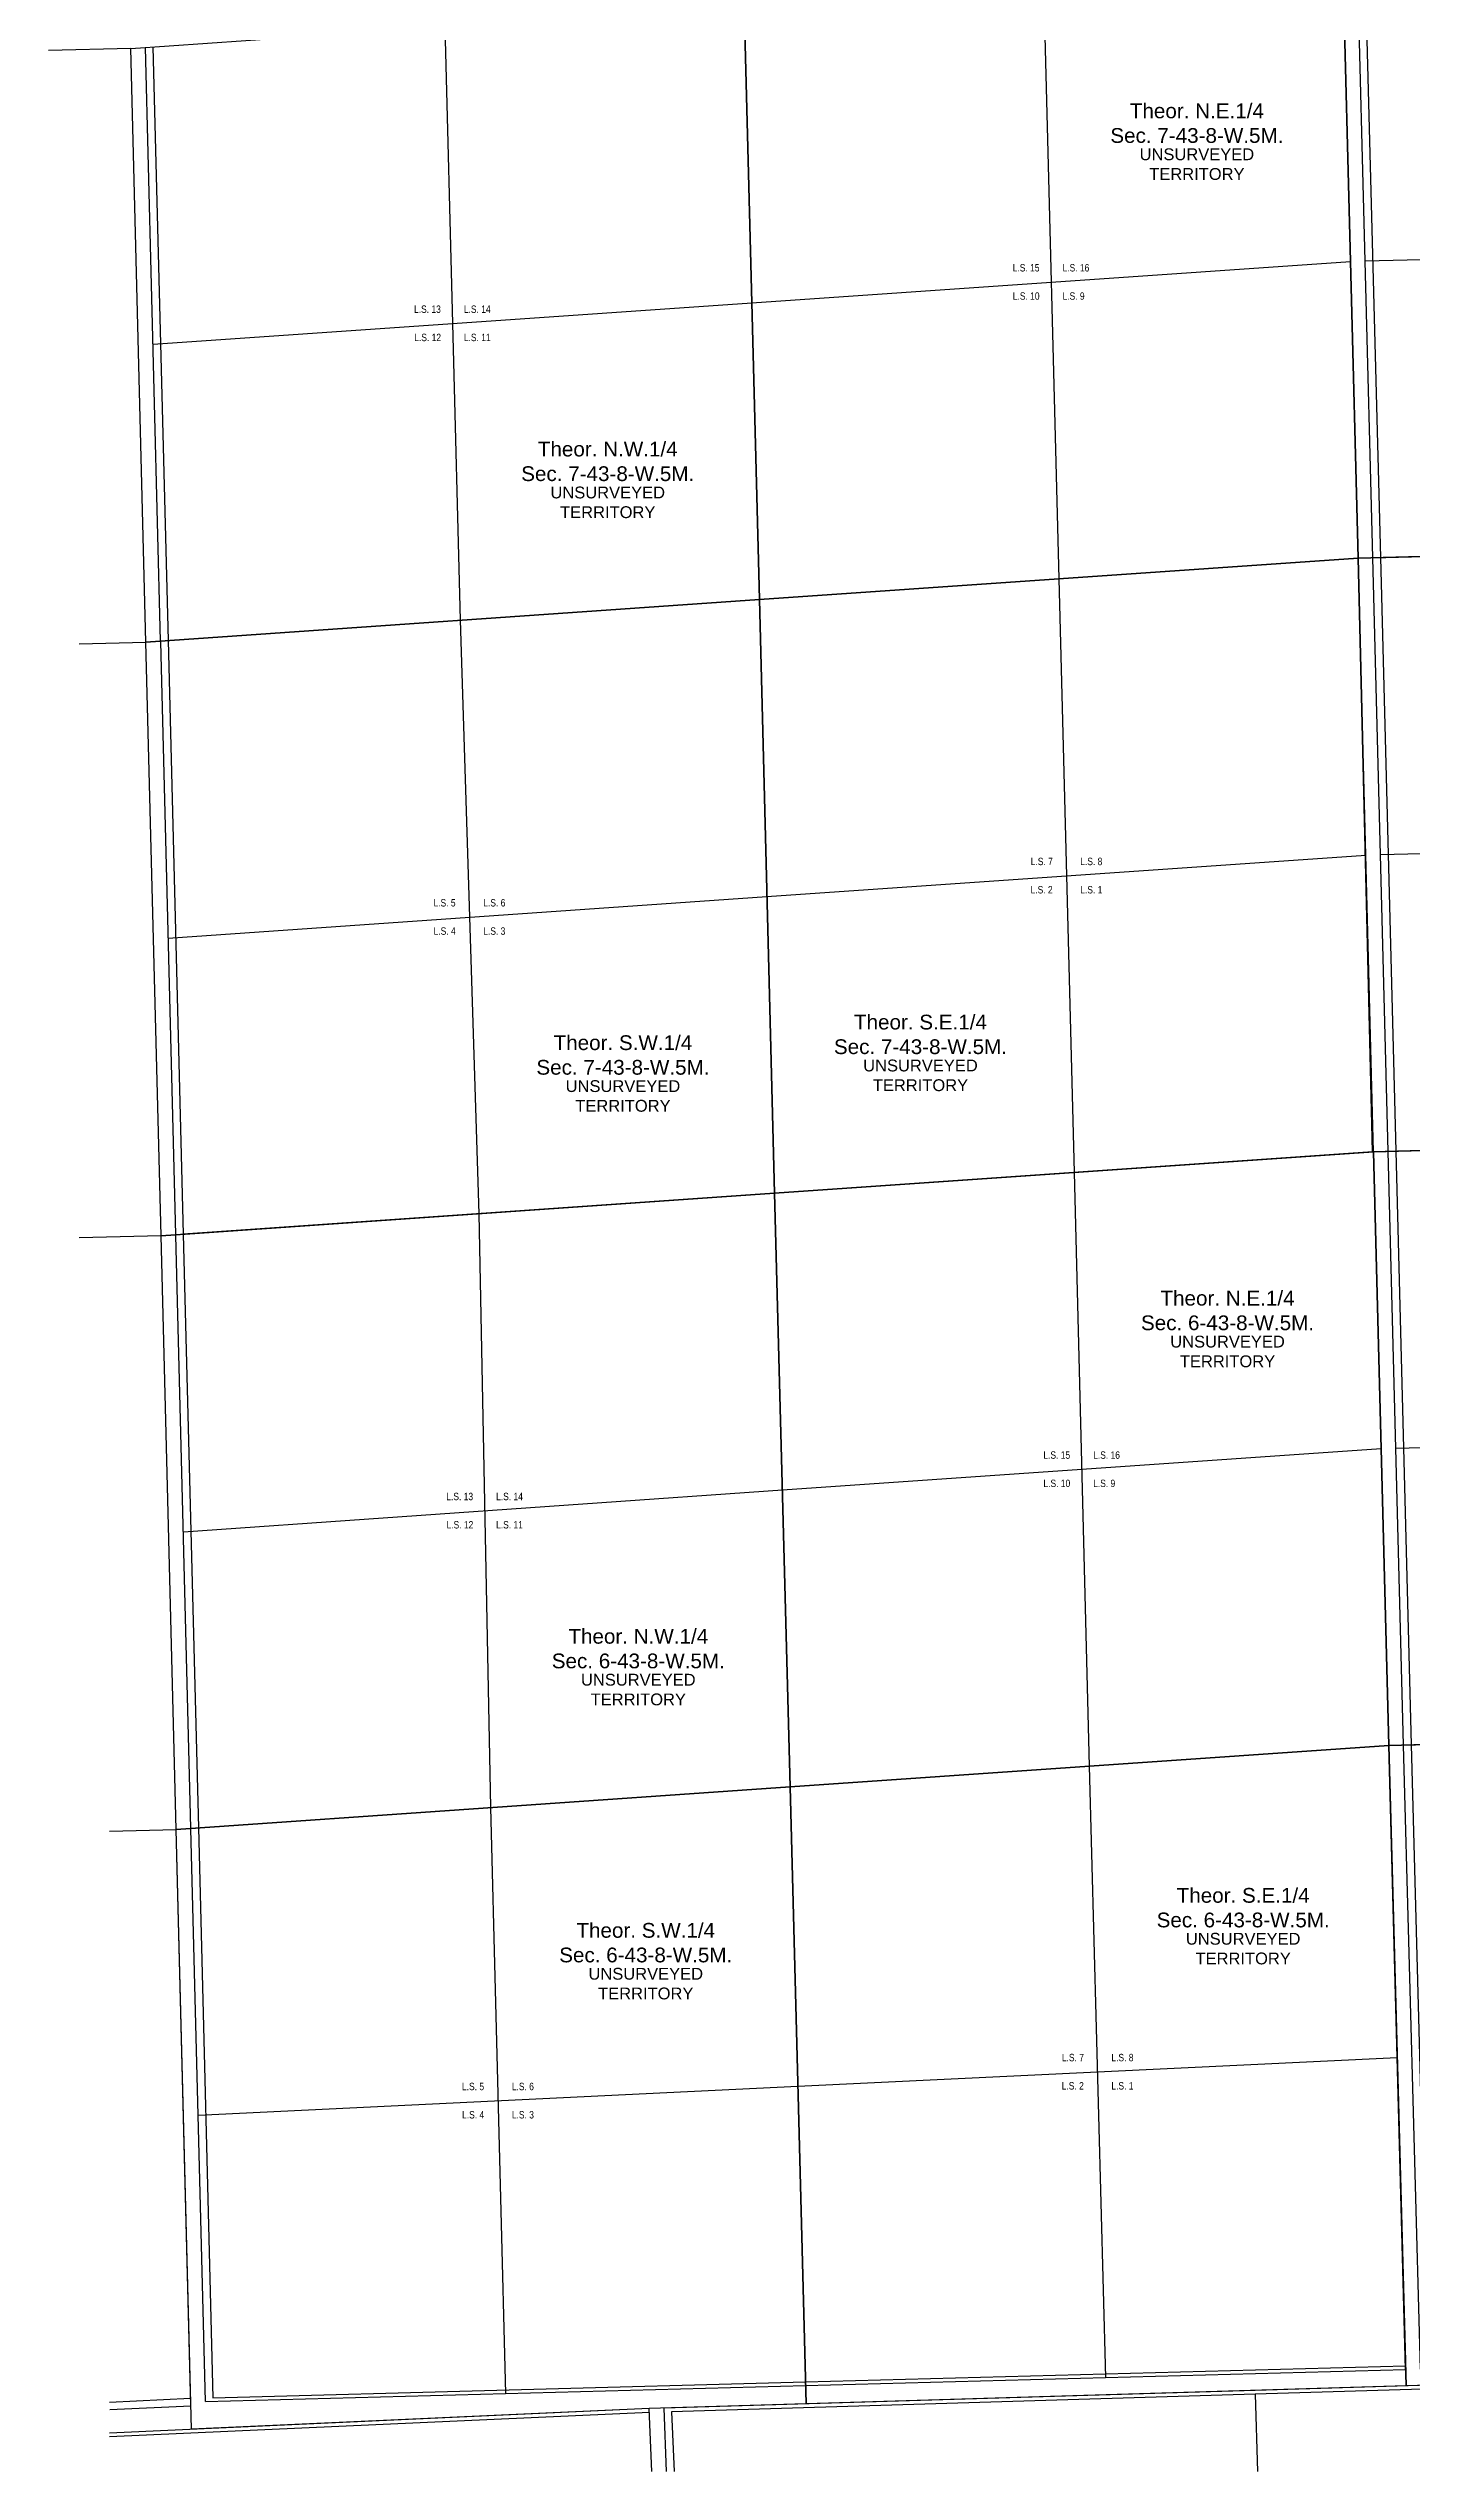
# Model space of a CAD drawing. Header units: millimetres. Extents: x 623951 to 634241, y 5836956 to 5847139.
# Drawn here: x 624075 to 625921, y 5836956 to 5840239 of the extents above; entities that cross this region are included whole.
import ezdxf

# ---------------------------------------------------------------- set-up
doc = ezdxf.new("R2010")
doc.units = ezdxf.units.MM
for name, color, linetype in [('C-SYMBOL', 7, 'Continuous'), ('C-UNS-T', 7, 'Continuous'), ('L-QSEC', 7, 'Continuous'), ('L-QUATER', 30, 'Continuous'), ('L-SECTION-LSD', 7, 'Continuous'), ('L-USEC', 7, 'Continuous'), ('L-USEC-0', 1, 'Continuous'), ('L-USEC-C', 6, 'Continuous'), ('L-USEC-C-0', 6, 'Continuous'), ('L-USEC2012', 3, 'Continuous'), ('L-USEC3018', 5, 'Continuous')]:
    doc.layers.add(name, color=color, linetype=linetype)
doc.styles.add('100L', font='ARIALN.TTF', dxfattribs={"height": 11})
doc.styles.get("Standard").update_dxf_attribs({"font": 'arial.ttf'})

msp = doc.modelspace()

# ---------------------------------------------------------------- linework, layer by layer
at = {"layer": 'L-QSEC'}
for p, q in [((625017, 5840296.2), (625058.3, 5838687.9)), ((625868.7, 5839548.7), (627494, 5839591.9)), ((624226.7, 5839436.4), (625848.6, 5839548.2)), ((624116.3, 5839432.3), (624206.7, 5839434.5)), ((625058.3, 5838687.9), (625100.3, 5837072.9)), ((625910.3, 5837940.5), (627536.1, 5837983.7)), ((624267.7, 5837828.1), (625890.2, 5837939.9)), ((624157.3, 5837824), (624247.7, 5837826.3)), ((625709.4, 5837061.2), (625712.5, 5836956.4))]:
    msp.add_line(p, q, dxfattribs=at)
at = {"layer": 'L-QUATER'}
for points in [[(625827.8, 5840352.3), (626660.4, 5840374.4), (626681.3, 5839570.3), (625848.6, 5839548.2)], [(625017, 5840296.2), (625827.8, 5840352.3), (625848.6, 5839548.2), (625037.7, 5839492.1)], [(624186.2, 5840238.7), (625017, 5840296.2), (625037.7, 5839492.1), (624206.7, 5839434.5)], [(625848.6, 5839548.2), (626681.3, 5839570.3), (626702.3, 5838766.2), (625868.4, 5838744)], [(625037.7, 5839492.1), (625848.6, 5839548.2), (625868.4, 5838744), (625058.3, 5838687.9)], [(624206.7, 5839434.5), (625037.7, 5839492.1), (625058.3, 5838687.9), (624227.2, 5838630.4)], [(625869.4, 5838744.1), (626702.3, 5838766.2), (626723.6, 5837962.1), (625890.2, 5837939.9)], [(625058.3, 5838687.9), (625869.4, 5838744.1), (625890.2, 5837939.9), (625079.2, 5837883.8)], [(624227.2, 5838630.4), (625058.3, 5838687.9), (625079.2, 5837883.8), (624247.7, 5837826.3)], [(625890.2, 5837939.9), (626723.6, 5837962.1), (626746.5, 5837096.5), (626510, 5837090.2), (625913.7, 5837072.4)], [(625079.2, 5837883.8), (625890.2, 5837939.9), (625913.7, 5837072.4), (625101, 5837048)], [(624247.7, 5837826.3), (625079.2, 5837883.8), (625101, 5837048), (624888.4, 5837041.6), (624268.4, 5837013.6)]]:
    msp.add_lwpolyline(points, close=True, dxfattribs=at)
at = {"layer": 'L-SECTION-LSD'}
for p, q in [((625422.4, 5840324.3), (625443.1, 5839520.2)), ((624611.6, 5840268.1), (624632.2, 5839464.3)), ((625027.3, 5839894.2), (625838.2, 5839950.3)), ((625858.3, 5839950.8), (626670.9, 5839972.4)), ((624216.5, 5839838.2), (625027.3, 5839894.2)), ((625443.1, 5839520.2), (625463.9, 5838716)), ((624632.2, 5839464.3), (624657.8, 5838660.2)), ((625879.1, 5839146.6), (626691.8, 5839168.3)), ((625048, 5839090.1), (625859, 5839146.1)), ((624237, 5839033.6), (625048, 5839090.1)), ((625463.9, 5838716), (625484.6, 5837912)), ((624657.8, 5838660.2), (624673.4, 5837856.1)), ((625068.8, 5838286), (625879.8, 5838342)), ((625899.9, 5838342.5), (626712.9, 5838364.1)), ((624257.5, 5838229.5), (625068.8, 5838286)), ((625484.6, 5837912), (625506.7, 5837083.8)), ((624673.4, 5837856.1), (624693.9, 5837062)), ((625089.8, 5837478.4), (625901.7, 5837517.3)), ((624277.6, 5837439), (625089.8, 5837478.4))]:
    msp.add_line(p, q, dxfattribs=at)
at = {"layer": 'L-USEC'}
for points in [[(626702.3, 5838766.2), (625889.5, 5838744.6)], [(625869.4, 5838744.1), (625058.3, 5838687.9)], [(625058.3, 5838687.9), (624257.3, 5838632.5)], [(624227.2, 5838630.4), (624116.3, 5838627.6)]]:
    msp.add_lwpolyline(points, dxfattribs=at)
at = {"layer": 'L-USEC-0'}
for points in [[(625848.6, 5839548.2), (625827.8, 5840352.3)], [(624186.2, 5840238.7), (624074.8, 5840235.9)], [(624206.7, 5839434.5), (624186.2, 5840238.7)], [(625869.4, 5838744.1), (625848.6, 5839548.2)], [(625890.2, 5837939.9), (625869.4, 5838744.1)], [(624247.7, 5837826.3), (624227.2, 5838630.4)], [(625913.1, 5837094.6), (625890.2, 5837939.9)], [(624267.5, 5837045.6), (624247.7, 5837826.3)], [(624892, 5836956.4), (624888.4, 5837041.6)]]:
    msp.add_lwpolyline(points, dxfattribs=at)
at = {"layer": 'L-USEC-C'}
msp.add_line((624157.7, 5837040.3), (624267.7, 5837045.6), dxfattribs=at)
for points in [[(625100.2, 5837077.9), (625913, 5837099.7)], [(625709.4, 5837061.2), (624918.8, 5837037.5)], [(626510.1, 5837085.2), (625709.4, 5837061.2)], [(624888.7, 5837036.6), (624157.3, 5837003.5)]]:
    msp.add_lwpolyline(points, dxfattribs=at)
at = {"layer": 'L-USEC-C-0'}
for p, q in [((625100.3, 5837072.9), (625913.1, 5837094.6)), ((626509.9, 5837090.2), (625709.3, 5837066.2)), ((624287.5, 5837051.1), (625100.3, 5837072.9)), ((625709.3, 5837066.2), (624908.6, 5837042.2)), ((624888.4, 5837041.6), (624157.3, 5837008.6))]:
    msp.add_line(p, q, dxfattribs=at)
for points in [[(624157.3, 5837050.3), (624267.3, 5837055.6)], [(624297.4, 5837056.4), (625100.2, 5837077.9)]]:
    msp.add_lwpolyline(points, dxfattribs=at)
at = {"layer": 'L-USEC2012'}
for points in [[(625868.7, 5839548.7), (625847.9, 5840352.9)], [(624226.7, 5839436.4), (624206.2, 5840240)], [(625889.5, 5838744.6), (625868.7, 5839548.7)], [(624227.2, 5838630.4), (624206.7, 5839434.5)], [(624247.2, 5838632.2), (624226.8, 5839435)], [(625910.3, 5837940.5), (625889.5, 5838744.6)], [(624267.7, 5837828.1), (624247.3, 5838630.9)], [(625933.2, 5837095.2), (625910.3, 5837940.5)], [(624287.5, 5837051.1), (624267.8, 5837826.8)], [(624912.1, 5836956.4), (624908.6, 5837042.2)]]:
    msp.add_lwpolyline(points, dxfattribs=at)
at = {"layer": 'L-USEC3018'}
for points in [[(625858, 5840353.1), (625878.8, 5839549)], [(624216.3, 5840240.7), (624236.8, 5839436.6)], [(625878.8, 5839549), (625899.6, 5838744.9)], [(624236.8, 5839436.6), (624257.3, 5838632.5)], [(625899.6, 5838744.9), (625920.4, 5837940.7)], [(624257.3, 5838632.5), (624277.8, 5837828.3)], [(625920.4, 5837940.7), (625943.1, 5837100.2)], [(624277.8, 5837828.3), (624297.4, 5837056.4)], [(624918.8, 5837037.5), (624922.2, 5836956.4)]]:
    msp.add_lwpolyline(points, dxfattribs=at)

# ---------------------------------------------------------------- texts
at = {"layer": 'C-SYMBOL', "color": 3, "char_height": 20, "attachment_point": 5}
for s, insert in [('Theor. N.E.1/4\\PSec. 7-43-8-W.5M.', (625630.3, 5840137.3)), ('Theor. N.W.1/4\\PSec. 7-43-8-W.5M.', (624832.3, 5839679.2)), ('Theor. S.E.1/4\\PSec. 7-43-8-W.5M.', (625255.9, 5838903)), ('Theor. S.W.1/4\\PSec. 7-43-8-W.5M.', (624852.9, 5838875.1)), ('Theor. N.E.1/4\\PSec. 6-43-8-W.5M.', (625671.8, 5838529)), ('Theor. N.W.1/4\\PSec. 6-43-8-W.5M.', (624873.7, 5838071)), ('Theor. S.E.1/4\\PSec. 6-43-8-W.5M.', (625693, 5837720.1)), ('Theor. S.W.1/4\\PSec. 6-43-8-W.5M.', (624883.8, 5837672.7))]:
    msp.add_mtext(s, dxfattribs=dict(at, insert=insert))
at = {"layer": 'C-UNS-T', "color": 3, "char_height": 16, "attachment_point": 2}
for insert in [(625630.3, 5840103.3), (624832.3, 5839645.2), (625255.9, 5838869), (624852.9, 5838841.1), (625671.8, 5838495), (624873.7, 5838037), (625693, 5837686.1), (624883.8, 5837638.7)]:
    msp.add_mtext('UNSURVEYED\\PTERRITORY', dxfattribs=dict(at, insert=insert))

# ---------------------------------------------------------------- next in the draw order: texts
at = {"layer": 'L-SECTION-LSD', "char_height": 10, "attachment_point": 1, "style": '100L', "bg_fill": 3, "box_fill_scale": 1.5, "bg_fill_color": 256, "bg_fill_transparency": 0}
for s, width, insert in [('\\pxqr;L.S. 15', 36.859, (625380.3, 5839946.6)), ('\\pxql;L.S. 16', 36.941, (625448.3, 5839946.6)), ('\\pxqr;L.S. 10', 36.954, (625380.3, 5839908.3)), ('\\pxql;L.S. 9', 30.527, (625448.3, 5839908.3)), ('\\pxqr;L.S. 13', 36.834, (624569.4, 5839890.5)), ('L.S. 14', 36.998, (624637.4, 5839890.5)), ('\\pxqr;L.S. 12', 37.112, (624569.4, 5839852.2)), ('\\pxql;L.S. 11', 36.449, (624637.4, 5839852.2)), ('\\pxqr;L.S. 7', 30.88, (625404.3, 5839142.4)), ('L.S. 8', 30.401, (625472.3, 5839142.4)), ('\\pxqr;L.S. 5', 30.401, (624595.8, 5839086.4)), ('\\pxql;L.S. 6', 30.483, (624663.7, 5839086.4)), ('\\pxqr;L.S. 2', 30.653, (625404.3, 5839104.1)), ('L.S. 1', 29.991, (625472.3, 5839104.1)), ('\\pxqr;L.S. 4', 30.54, (624595.8, 5839048.1)), ('\\pxql;L.S. 3', 30.376, (624663.7, 5839048.1)), ('\\pxqr;L.S. 15', 36.859, (625421.8, 5838338.3)), ('\\pxql;L.S. 16', 36.941, (625489.8, 5838338.3)), ('\\pxqr;L.S. 10', 36.954, (625421.8, 5838300)), ('\\pxql;L.S. 9', 30.527, (625489.8, 5838300)), ('\\pxqr;L.S. 13', 36.834, (624613.1, 5838282.2)), ('L.S. 14', 36.998, (624681.1, 5838282.2)), ('\\pxqr;L.S. 12', 37.112, (624613.1, 5838243.9)), ('\\pxql;L.S. 11', 36.449, (624681.1, 5838243.9)), ('\\pxqr;L.S. 7', 30.88, (625446.5, 5837522.2)), ('L.S. 8', 30.401, (625514.5, 5837522.2)), ('\\pxqr;L.S. 5', 30.401, (624634.4, 5837483)), ('\\pxql;L.S. 6', 30.483, (624702.4, 5837483)), ('\\pxqr;L.S. 2', 30.653, (625446.5, 5837483.9)), ('L.S. 1', 29.991, (625514.5, 5837483.9)), ('\\pxqr;L.S. 4', 30.54, (624634.4, 5837444.7)), ('\\pxql;L.S. 3', 30.376, (624702.4, 5837444.7))]:
    msp.add_mtext_dynamic_manual_height_columns(s, width=width, gutter_width=55, heights=[0], dxfattribs=dict(at, insert=insert))

doc.saveas('drawing.dxf')
